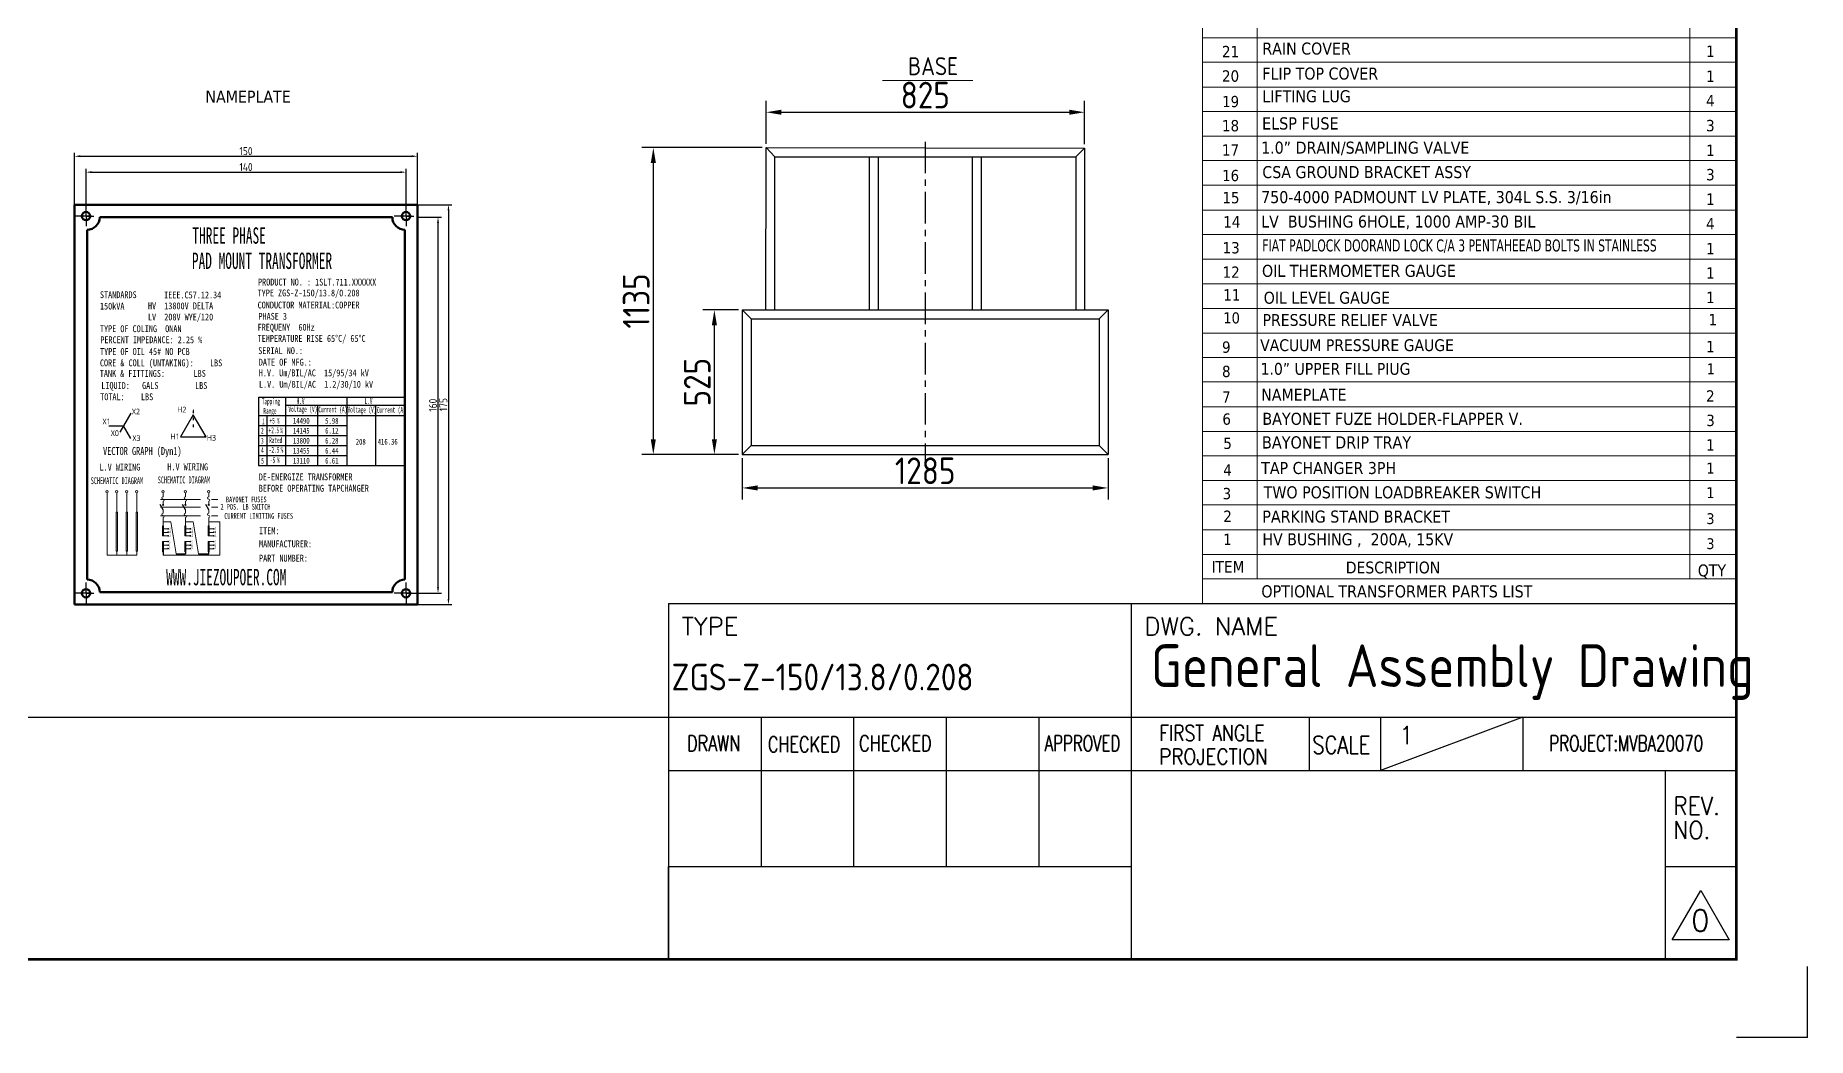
# Model space of a CAD drawing. Header units: millimetres. Extents: x 70841 to 133731, y -170061 to -164340.
# Drawn here: x 82987 to 87639, y -169983 to -167352 of the extents above; entities that cross this region are included whole.
import ezdxf
from ezdxf.enums import TextEntityAlignment as Align

# ---------------------------------------------------------------- set-up
doc = ezdxf.new("R2010")
doc.units = ezdxf.units.MM
doc.header["$LTSCALE"] = 13
for name, pattern in [('2 虚线', [5.75, 4.5, -1.25]), ('ACAD_ISO03W100', [1.18, 0.47, -0.71]), ('ACAD_ISO04W100', [30, 24, -3, 0, -3]), ('CENTER', [50.8, 31.75, -6.35, 6.35, -6.35]), ('CENTERX2', [101.6, 63.5, -12.7, 12.7, -12.7]), ('HIDDEN', [9.525, 6.35, -3.175])]:
    doc.linetypes.add(name, pattern=pattern)
doc.layers.get('0').update_dxf_attribs({"color": 1, "linetype": 'CENTER'})
for name, color, linetype in [('1', 4, 'Continuous'), ('2', 3, 'Continuous'), ('4', 2, 'HIDDEN'), ('HYJ1', 6, 'ACAD_ISO04W100'), ('HYJ3', 4, 'Continuous'), ('粗实线', 4, 'Continuous')]:
    doc.layers.add(name, color=color, linetype=linetype)
for name, color, linetype, lineweight in [('2-0.13', 3, 'Continuous', 13), ('标注、文本', 3, 'Continuous', 25), ('铁心', 3, 'Continuous', 0)]:
    doc.layers.add(name, color=color, linetype=linetype, lineweight=lineweight)
doc.layers.add('paper', color=254, linetype='Continuous', plot=False)
doc.styles.add('11', font='')
doc.styles.add('ROMANS', font='romans.shx', dxfattribs={"bigfont": 'whgtxt.shx'})
doc.styles.get("Standard").update_dxf_attribs({"font": 'gbenor.shx', "bigfont": 'gbcbig.shx'})
doc.styles.add('Tahoma$001', font='tahoma.ttf', dxfattribs={"height": 2.159784})
doc.styles.add('Tahoma_txtstyle_28.05_0_0', font='tahoma.ttf')
doc.styles.add('Tahoma_txtstyle_28.49_0_0', font='tahoma.ttf')
doc.styles.add('Tahoma_txtstyle_28.73_0_0', font='tahoma.ttf')
doc.styles.add('Tahoma_txtstyle_28.76_0_0', font='tahoma.ttf')
doc.styles.add('Tahoma_txtstyle_28.82_0_0', font='tahoma.ttf')
doc.styles.add('Tahoma_txtstyle_28.87_0_0', font='tahoma.ttf')
doc.styles.add('Tahoma_txtstyle_28.88_0_0', font='tahoma.ttf')
doc.styles.add('Tahoma_txtstyle_30.00_0_0', font='tahoma.ttf')
doc.styles.add('Tahoma_txtstyle_30.40_0_0', font='tahoma.ttf')
doc.styles.add('Tahoma_txtstyle_30.54_0_0', font='tahoma.ttf')
doc.styles.add('宋体', font='', dxfattribs={"width": 0.6})
doc.styles.get('11').set_extended_font_data('FangSong_GB2312')
doc.styles.get('宋体').set_extended_font_data('Microsoft YaHei')
doc.dimstyles.new('1$0', dxfattribs={"dimtxt": 3.5, "dimasz": 2.5, "dimexe": 1.5, "dimexo": 0, "dimgap": 0.5, "dimtad": 1, "dimtoh": 1, "dimdec": 1, "dimtxsty": 'Standard', "dimcen": 2.5, "dimclrd": 3, "dimclre": 3, "dimclrt": 3, "dimadec": 1, "dimazin": 0, "dimtfac": 1, "dimtdec": 1, "dimtmove": 0, "dimatfit": 2, "dimfxl": 1.5, "dimarcsym": 0})
doc.dimstyles.new('1-15', dxfattribs={"dimscale": 20, "dimtxt": 3.5, "dimasz": 2, "dimexe": 1.5, "dimexo": 0.5, "dimgap": 0.5, "dimtad": 1, "dimtoh": 1, "dimdec": 1, "dimdsep": 46, "dimtxsty": 'Standard', "dimcen": 2.5, "dimclrd": 3, "dimclre": 3, "dimclrt": 3, "dimadec": 0, "dimazin": 2, "dimtfac": 1, "dimtdec": 1, "dimtmove": 0, "dimatfit": 2, "dimfxl": 1, "dimarcsym": 0})

# ---------------------------------------------------------------- blocks, each defined once
blk = doc.blocks.new('*D1637')
at = {"layer": 'Defpoints', "color": 0, "transparency": 16777216}
for p in [(85740.7, -167553.7), (84905.1, -167646.6), (85740.7, -167647.8)]:
    blk.add_point(p, dxfattribs=at)
at = {"layer": '标注、文本', "color": 3, "lineweight": -2, "transparency": 16777216}
for p, q in [((84905.1, -167636.6), (84905.1, -167523.7)), ((84945.1, -167553.7), (85700.7, -167553.7)), ((85740.7, -167637.8), (85740.7, -167523.7))]:
    blk.add_line(p, q, dxfattribs=at)
at = {"layer": '标注、文本', "color": 3, "transparency": 16777216}
for points in [[(84945.1, -167547), (84945.1, -167560.4), (84905.1, -167553.7)], [(85700.7, -167547), (85700.7, -167560.4), (85740.7, -167553.7)]]:
    blk.add_solid(points, dxfattribs=at)
at = {"layer": '标注、文本', "color": 3, "transparency": 16777216, "insert": (85322.9, -167508.7), "char_height": 70, "attachment_point": 5}
blk.add_mtext('825', dxfattribs=at)
blk = doc.blocks.new('*D1638')
at = {"layer": 'Defpoints', "color": 0, "transparency": 16777216}
for p in [(84905.1, -167646.6), (84609, -168452.1), (84842.6, -168452.1)]:
    blk.add_point(p, dxfattribs=at)
at = {"layer": '标注、文本', "color": 3, "lineweight": -2, "transparency": 16777216}
for p, q in [((84895.1, -167646.6), (84579, -167646.6)), ((84609, -167686.6), (84609, -168412.1)), ((84832.6, -168452.1), (84579, -168452.1))]:
    blk.add_line(p, q, dxfattribs=at)
at = {"layer": '标注、文本', "color": 3, "transparency": 16777216}
for points in [[(84602.3, -167686.6), (84615.7, -167686.6), (84609, -167646.6)], [(84602.3, -168412.1), (84615.7, -168412.1), (84609, -168452.1)]]:
    blk.add_solid(points, dxfattribs=at)
at = {"layer": '标注、文本', "color": 3, "transparency": 16777216, "insert": (84564, -168049.3), "char_height": 70, "attachment_point": 5, "rotation": 90}
blk.add_mtext('1135', dxfattribs=at)
blk = doc.blocks.new('*D1639')
at = {"layer": 'Defpoints', "color": 0, "transparency": 16777216}
for p in [(84769.3, -168072.9), (84842.6, -168072.9), (84842.6, -168452.1)]:
    blk.add_point(p, dxfattribs=at)
at = {"layer": '标注、文本', "color": 3, "lineweight": -2, "transparency": 16777216}
for p, q in [((84832.6, -168072.9), (84739.3, -168072.9)), ((84769.3, -168412.1), (84769.3, -168112.9)), ((84832.6, -168452.1), (84739.3, -168452.1))]:
    blk.add_line(p, q, dxfattribs=at)
at = {"layer": '标注、文本', "color": 3, "transparency": 16777216}
for points in [[(84762.6, -168112.9), (84776, -168112.9), (84769.3, -168072.9)], [(84762.6, -168412.1), (84776, -168412.1), (84769.3, -168452.1)]]:
    blk.add_solid(points, dxfattribs=at)
at = {"layer": '标注、文本', "color": 3, "transparency": 16777216, "insert": (84724.3, -168262.5), "char_height": 70, "attachment_point": 5, "rotation": 90}
blk.add_mtext('525 ', dxfattribs=at)
blk = doc.blocks.new('*D1640')
at = {"layer": 'Defpoints', "color": 0, "transparency": 16777216}
for p in [(84842.6, -168452.1), (85802.6, -168452.1), (85802.6, -168540.1)]:
    blk.add_point(p, dxfattribs=at)
at = {"layer": '标注、文本', "color": 3, "lineweight": -2, "transparency": 16777216}
for p, q in [((84842.6, -168462.1), (84842.6, -168570.1)), ((85802.6, -168462.1), (85802.6, -168570.1)), ((84882.6, -168540.1), (85762.6, -168540.1))]:
    blk.add_line(p, q, dxfattribs=at)
at = {"layer": '标注、文本', "color": 3, "transparency": 16777216}
for points in [[(84882.6, -168533.4), (84882.6, -168546.7), (84842.6, -168540.1)], [(85762.6, -168533.4), (85762.6, -168546.7), (85802.6, -168540.1)]]:
    blk.add_solid(points, dxfattribs=at)
at = {"layer": '标注、文本', "color": 3, "transparency": 16777216, "insert": (85322.6, -168495.1), "char_height": 70, "attachment_point": 5}
blk.add_mtext('1285', dxfattribs=at)
blk = doc.blocks.new('*D1673')
at = {"layer": '2', "color": 3, "lineweight": -2, "transparency": 16777216}
for p, q in [((83239.57, -167773.97), (83250.21, -167773.97)), ((83248.71, -167935.98), (83248.71, -167776.47)), ((83237.87, -167938.48), (83250.21, -167938.48))]:
    blk.add_line(p, q, dxfattribs=at)
at = {"layer": '2', "color": 3, "transparency": 16777216}
for points in [[(83248.29, -167776.47), (83249.13, -167776.47), (83248.71, -167773.97)], [(83248.29, -167935.98), (83249.13, -167935.98), (83248.71, -167938.48)]]:
    blk.add_solid(points, dxfattribs=at)
at = {"layer": 'Defpoints', "color": 0, "transparency": 16777216}
for p in [(83239.57, -167773.97), (83248.71, -167773.97), (83237.87, -167938.48)]:
    blk.add_point(p, dxfattribs=at)
at = {"layer": '2', "color": 3, "transparency": 16777216, "insert": (83246.46, -167856.22), "char_height": 3.5, "attachment_point": 5, "rotation": 90}
blk.add_mtext('160', dxfattribs=at)
blk = doc.blocks.new('*D1674')
at = {"layer": '2', "color": 3, "lineweight": -2, "transparency": 16777216}
for p, q in [((83239.7, -167768.48), (83254.77, -167768.48)), ((83253.27, -167770.98), (83253.27, -167940.98)), ((83239.7, -167943.48), (83254.77, -167943.48))]:
    blk.add_line(p, q, dxfattribs=at)
at = {"layer": '2', "color": 3, "transparency": 16777216}
for points in [[(83252.86, -167770.98), (83253.69, -167770.98), (83253.27, -167768.48)], [(83252.86, -167940.98), (83253.69, -167940.98), (83253.27, -167943.48)]]:
    blk.add_solid(points, dxfattribs=at)
at = {"layer": 'Defpoints', "color": 0, "transparency": 16777216}
for p in [(83239.7, -167768.48), (83239.7, -167943.48), (83253.27, -167943.48)]:
    blk.add_point(p, dxfattribs=at)
at = {"layer": '2', "color": 3, "transparency": 16777216, "insert": (83251.02, -167855.98), "char_height": 3.5, "attachment_point": 5, "rotation": 90}
blk.add_mtext('175', dxfattribs=at)
blk = doc.blocks.new('*D1675')
at = {"layer": '2', "color": 3, "lineweight": -2, "transparency": 16777216}
for p, q in [((83094.7, -167768.84), (83094.7, -167752.73)), ((83097.2, -167754.23), (83232.2, -167754.23)), ((83234.7, -167768.84), (83234.7, -167752.73))]:
    blk.add_line(p, q, dxfattribs=at)
at = {"layer": '2', "color": 3, "transparency": 16777216}
for points in [[(83097.2, -167753.82), (83097.2, -167754.65), (83094.7, -167754.23)], [(83232.2, -167753.82), (83232.2, -167754.65), (83234.7, -167754.23)]]:
    blk.add_solid(points, dxfattribs=at)
at = {"layer": 'Defpoints', "color": 0, "transparency": 16777216}
for p in [(83234.7, -167754.23), (83094.7, -167768.84), (83234.7, -167768.84)]:
    blk.add_point(p, dxfattribs=at)
at = {"layer": '2', "color": 3, "transparency": 16777216, "insert": (83164.7, -167751.98), "char_height": 3.5, "attachment_point": 5}
blk.add_mtext('140', dxfattribs=at)
blk = doc.blocks.new('*D1676')
at = {"layer": '2', "color": 3, "lineweight": -2, "transparency": 16777216}
for p, q in [((83089.7, -167768.48), (83089.7, -167745.78)), ((83092.2, -167747.28), (83237.2, -167747.28)), ((83239.7, -167768.48), (83239.7, -167745.78))]:
    blk.add_line(p, q, dxfattribs=at)
at = {"layer": '2', "color": 3, "transparency": 16777216}
for points in [[(83092.2, -167746.86), (83092.2, -167747.69), (83089.7, -167747.28)], [(83237.2, -167746.86), (83237.2, -167747.69), (83239.7, -167747.28)]]:
    blk.add_solid(points, dxfattribs=at)
at = {"layer": 'Defpoints', "color": 0, "transparency": 16777216}
for p in [(83239.7, -167747.28), (83089.7, -167768.48), (83239.7, -167768.48)]:
    blk.add_point(p, dxfattribs=at)
at = {"layer": '2', "color": 3, "transparency": 16777216, "insert": (83164.7, -167745.03), "char_height": 3.5, "attachment_point": 5}
blk.add_mtext('150', dxfattribs=at)
blk = doc.blocks.new('33252650')
at = {"layer": '铁心'}
h = blk.add_hatch(color=256, dxfattribs=at)
h.dxf.hatch_style = 1
h.paths.add_polyline_path([(83107.85, -167903.09), (83108.47, -167903.09), (83108.47, -167920.08), (83107.85, -167920.08)])
h = blk.add_hatch(color=256, dxfattribs=at)
h.dxf.hatch_style = 1
h.paths.add_polyline_path([(83112.21, -167903.09), (83112.84, -167903.09), (83112.84, -167920.08), (83112.21, -167920.08)])
h = blk.add_hatch(color=256, dxfattribs=at)
h.dxf.hatch_style = 1
h.paths.add_polyline_path([(83116.6, -167903.09), (83117.23, -167903.09), (83117.23, -167920.08), (83116.6, -167920.08)])
h = blk.add_hatch(color=256, dxfattribs=at)
h.dxf.hatch_style = 1
h.paths.add_polyline_path([(83128.65, -167908.95), (83128.18, -167908.95), (83128.65, -167913.42)])
h.paths.add_polyline_path([(83128.18, -167908.95), (83128.65, -167913.42), (83128.18, -167913.42)])
h = blk.add_hatch(color=256, dxfattribs=at)
h.dxf.hatch_style = 1
h.paths.add_polyline_path([(83128.54, -167908.95), (83128.3, -167908.95), (83128.54, -167913.42)])
h.paths.add_polyline_path([(83128.3, -167908.95), (83128.54, -167913.42), (83128.3, -167913.42)])
h = blk.add_hatch(color=256, dxfattribs=at)
h.dxf.hatch_style = 1
h.paths.add_polyline_path([(83138.41, -167908.95), (83137.94, -167908.95), (83138.41, -167913.42)])
h.paths.add_polyline_path([(83137.94, -167908.95), (83138.41, -167913.42), (83137.94, -167913.42)])
h = blk.add_hatch(color=256, dxfattribs=at)
h.dxf.hatch_style = 1
h.paths.add_polyline_path([(83138.29, -167908.95), (83138.06, -167908.95), (83138.29, -167913.42)])
h.paths.add_polyline_path([(83138.06, -167908.95), (83138.29, -167913.42), (83138.06, -167913.42)])
h = blk.add_hatch(color=256, dxfattribs=at)
h.dxf.hatch_style = 1
h.paths.add_polyline_path([(83148.61, -167908.95), (83148.14, -167908.95), (83148.61, -167913.42)])
h.paths.add_polyline_path([(83148.14, -167908.95), (83148.61, -167913.42), (83148.14, -167913.42)])
h = blk.add_hatch(color=256, dxfattribs=at)
h.dxf.hatch_style = 1
h.paths.add_polyline_path([(83148.49, -167908.95), (83148.26, -167908.95), (83148.49, -167913.42)])
h.paths.add_polyline_path([(83148.26, -167908.95), (83148.49, -167913.42), (83148.26, -167913.42)])
h = blk.add_hatch(color=256, dxfattribs=at)
h.dxf.hatch_style = 1
h.paths.add_polyline_path([(83128.65, -167915.91), (83128.18, -167915.91), (83128.65, -167920.37)])
h.paths.add_polyline_path([(83128.18, -167915.91), (83128.65, -167920.37), (83128.18, -167920.37)])
h = blk.add_hatch(color=256, dxfattribs=at)
h.dxf.hatch_style = 1
h.paths.add_polyline_path([(83128.54, -167915.91), (83128.3, -167915.91), (83128.54, -167920.37)])
h.paths.add_polyline_path([(83128.3, -167915.91), (83128.54, -167920.37), (83128.3, -167920.37)])
h = blk.add_hatch(color=256, dxfattribs=at)
h.dxf.hatch_style = 1
h.paths.add_polyline_path([(83138.41, -167915.91), (83137.94, -167915.91), (83138.41, -167920.37)])
h.paths.add_polyline_path([(83137.94, -167915.91), (83138.41, -167920.37), (83137.94, -167920.37)])
h = blk.add_hatch(color=256, dxfattribs=at)
h.dxf.hatch_style = 1
h.paths.add_polyline_path([(83138.29, -167915.91), (83138.06, -167915.91), (83138.29, -167920.37)])
h.paths.add_polyline_path([(83138.06, -167915.91), (83138.29, -167920.37), (83138.06, -167920.37)])
h = blk.add_hatch(color=256, dxfattribs=at)
h.dxf.hatch_style = 1
h.paths.add_polyline_path([(83148.61, -167915.91), (83148.14, -167915.91), (83148.61, -167920.37)])
h.paths.add_polyline_path([(83148.14, -167915.91), (83148.61, -167920.37), (83148.14, -167920.37)])
h = blk.add_hatch(color=256, dxfattribs=at)
h.dxf.hatch_style = 1
h.paths.add_polyline_path([(83148.49, -167915.91), (83148.26, -167915.91), (83148.49, -167920.37)])
h.paths.add_polyline_path([(83148.26, -167915.91), (83148.49, -167920.37), (83148.26, -167920.37)])
at = {"layer": '2'}
for points in [[(83104.62, -167865.22, 0, 0.385, 0), (83105.39, -167865.22, 0.385, 0.385, 0)], [(83114.25, -167859.65, 0, 0.385, 0), (83113.86, -167860.32, 0.385, 0.385, 0)], [(83141.65, -167857.7, 0, 0.385, 0), (83141.65, -167858.47, 0.385, 0.385, 0)], [(83141.65, -167860.44, 0, 0.385, 0), (83142.03, -167861.1, 0.385, 0.385, 0)], [(83114.25, -167870.78, 0, 0.385, 0), (83113.86, -167870.11, 0.385, 0.385, 0)], [(83136.09, -167870.07, 0, 0.385, 0), (83136.47, -167869.4, 0.385, 0.385, 0)]]:
    blk.add_lwpolyline(points, format="xyseb", dxfattribs=at)
for points in [[(83114.25, -167859.65), (83109.43, -167868)], [(83104.62, -167865.22), (83111.04, -167865.22)], [(83114.25, -167870.78), (83111.04, -167865.22)]]:
    blk.add_lwpolyline(points, dxfattribs=at)
blk.add_lwpolyline([(83141.65, -167860.44), (83136.09, -167870.07), (83147.21, -167870.07)], close=True, dxfattribs=at)
at = {"layer": '2', "linetype": 'ACAD_ISO03W100', "ltscale": 0.2}
blk.add_lwpolyline([(83141.65, -167858.47), (83141.65, -167866.86)], dxfattribs=at)
at = {"layer": '2', "linetype": 'Continuous'}
blk.add_lwpolyline([(83147.21, -167870.07), (83146.44, -167870.07)], dxfattribs=at)
at = {"layer": '2-0.13'}
for p, q in [((83210.51, -167856.17), (83223.13, -167856.17)), ((83103.9, -167894.6), (83103.9, -167921.78)), ((83103.9, -167921.78), (83116.91, -167921.78))]:
    blk.add_line(p, q, dxfattribs=at)
for centre, radius in [((83103.9, -167894.1), 0.499), ((83108.16, -167894.1), 0.499), ((83112.52, -167894.1), 0.499), ((83116.91, -167894.1), 0.499), ((83128.42, -167894.1), 0.499), ((83138.18, -167894.1), 0.499), ((83148.38, -167894.1), 0.499), ((83128.42, -167899.83), 0.249), ((83138.18, -167899.83), 0.249), ((83148.38, -167899.83), 0.249)]:
    blk.add_circle(centre, radius, dxfattribs=at)
for centre, start, end in [((83128.42, -167896.78), 90, 270), ((83128.42, -167903.92), 90, 270), ((83128.42, -167897.78), 270, 90), ((83138.18, -167896.78), 90, 270), ((83138.18, -167903.92), 90, 270), ((83138.18, -167897.78), 270, 90), ((83148.38, -167896.78), 90, 270), ((83148.38, -167903.92), 90, 270), ((83148.38, -167897.78), 270, 90), ((83128.42, -167904.92), 270, 90), ((83138.18, -167904.92), 270, 90), ((83148.38, -167904.92), 270, 90)]:
    blk.add_arc(centre, 0.499, start, end, dxfattribs=at)
at = {"layer": 'HYJ1', "color": 1, "linetype": 'CENTERX2'}
for p, q in [((83094.7, -167773.48), (83094.7, -167768.84)), ((83234.7, -167773.48), (83234.7, -167768.84)), ((83094.7, -167773.48), (83089.46, -167773.48)), ((83096.53, -167773.48), (83094.7, -167773.48)), ((83094.7, -167773.48), (83098.19, -167773.48)), ((83094.7, -167773.48), (83094.7, -167777.88)), ((83094.7, -167773.48), (83094.7, -167775.31)), ((83234.7, -167773.48), (83229.46, -167773.48)), ((83236.53, -167773.48), (83234.7, -167773.48)), ((83234.7, -167773.48), (83238.19, -167773.48)), ((83234.7, -167773.48), (83234.7, -167777.88)), ((83234.7, -167773.48), (83234.7, -167775.31)), ((83094.7, -167938.48), (83094.7, -167933.84)), ((83234.7, -167938.48), (83234.7, -167933.84)), ((83094.7, -167938.48), (83089.46, -167938.48)), ((83096.53, -167938.48), (83094.7, -167938.48)), ((83094.7, -167938.48), (83098.19, -167938.48)), ((83094.7, -167938.48), (83094.7, -167942.88)), ((83094.7, -167938.48), (83094.7, -167940.31)), ((83234.7, -167938.48), (83229.46, -167938.48)), ((83236.53, -167938.48), (83234.7, -167938.48)), ((83234.7, -167938.48), (83238.19, -167938.48)), ((83234.7, -167938.48), (83234.7, -167942.88)), ((83234.7, -167938.48), (83234.7, -167940.31))]:
    blk.add_line(p, q, dxfattribs=at)
at = {"layer": 'HYJ3', "linetype": 'ByBlock', "lineweight": 50}
for p, q in [((83239.7, -167768.48), (83089.7, -167768.48)), ((83089.7, -167768.48), (83089.7, -167943.48)), ((83239.7, -167943.48), (83239.7, -167768.48)), ((83095.19, -167779.46), (83095.19, -167932.51)), ((83228.72, -167773.97), (83100.68, -167773.97)), ((83234.21, -167932.51), (83234.21, -167779.46)), ((83100.68, -167937.99), (83228.72, -167937.99)), ((83239.7, -167943.48), (83089.7, -167943.48))]:
    blk.add_line(p, q, dxfattribs=at)
for centre in [(83094.7, -167773.48), (83234.7, -167773.48), (83094.7, -167938.48), (83234.7, -167938.48)]:
    blk.add_circle(centre, 1.83, dxfattribs=at)
for centre, start, end in [((83095.19, -167773.97), 270, 0), ((83234.21, -167773.97), 180, 270), ((83095.19, -167937.99), 0, 90), ((83234.21, -167937.99), 90, 180)]:
    blk.add_arc(centre, 5.49, start, end, dxfattribs=at)
at = {"layer": '标注、文本', "color": 0}
for p, q in [((83170.12, -167852.66), (83170.12, -167882.55)), ((83170.12, -167852.66), (83170.12, -167882.55)), ((83170.12, -167852.66), (83234.21, -167852.66)), ((83181.91, -167852.66), (83181.91, -167882.55)), ((83181.91, -167856.17), (83205.52, -167856.17)), ((83195.96, -167856.17), (83195.96, -167882.55)), ((83199.91, -167856.17), (83234.21, -167856.17)), ((83208.79, -167852.66), (83208.79, -167882.55)), ((83221.28, -167856.17), (83221.28, -167882.55)), ((83234.21, -167852.66), (83234.21, -167886.93)), ((83170.12, -167860.65), (83234.21, -167860.65)), ((83170.12, -167865.03), (83208.79, -167865.03)), ((83173.75, -167860.65), (83173.75, -167882.55)), ((83170.12, -167869.41), (83208.79, -167869.41)), ((83170.12, -167873.79), (83208.79, -167873.79)), ((83170.12, -167878.17), (83208.79, -167878.17)), ((83170.12, -167882.55), (83234.21, -167882.55))]:
    blk.add_line(p, q, dxfattribs=at)
at = {"layer": '标注、文本'}
for p, q in [((83128.42, -167902), (83127.16, -167899.72)), ((83138.18, -167902), (83136.92, -167899.72)), ((83148.38, -167902), (83147.12, -167899.72)), ((83128.42, -167920.37), (83128.42, -167921.91)), ((83134.18, -167921.24), (83138.18, -167921.24)), ((83138.18, -167920.39), (83138.18, -167921.24)), ((83143.94, -167921.24), (83148.38, -167921.24)), ((83148.38, -167921.24), (83148.38, -167920.37))]:
    blk.add_line(p, q, dxfattribs=at)
at = {"layer": '标注、文本', "color": 2, "linetype": '2 虚线', "lineweight": 9, "ltscale": 0.3}
for p, q in [((83127.23, -167897.54), (83152.36, -167897.54)), ((83127.23, -167900.83), (83152.36, -167900.83)), ((83127.23, -167904.58), (83152.36, -167904.58))]:
    blk.add_line(p, q, dxfattribs=at)
at = {"layer": '铁心'}
for p, q in [((83108.16, -167894.6), (83108.16, -167903.09)), ((83112.52, -167894.6), (83112.52, -167903.09)), ((83116.91, -167894.6), (83116.91, -167903.09)), ((83131.75, -167907.25), (83128.42, -167907.25)), ((83134.18, -167921.24), (83131.75, -167907.25)), ((83141.51, -167907.25), (83138.16, -167907.25)), ((83143.94, -167921.24), (83141.51, -167907.25)), ((83148.38, -167907.25), (83153.18, -167907.25)), ((83153.18, -167907.25), (83153.18, -167921.91)), ((83108.16, -167921.78), (83108.16, -167920.08)), ((83112.52, -167921.78), (83112.52, -167920.08)), ((83116.91, -167921.78), (83116.91, -167920.08)), ((83138.18, -167921.24), (83134.18, -167921.24)), ((83148.38, -167921.24), (83143.94, -167921.24))]:
    blk.add_line(p, q, dxfattribs=at)
for points in [[(83128.42, -167896.29), (83128.42, -167894.6)], [(83138.18, -167896.29), (83138.18, -167894.6)], [(83148.38, -167896.29), (83148.38, -167894.6)], [(83128.42, -167899.58), (83128.42, -167898.28)], [(83128.42, -167903.42), (83128.42, -167902)], [(83138.18, -167899.58), (83138.18, -167898.28)], [(83138.18, -167903.42), (83138.18, -167902)], [(83148.38, -167899.58), (83148.38, -167898.28)], [(83148.38, -167903.42), (83148.38, -167902)], [(83128.65, -167908.95), (83128.18, -167908.95), (83128.65, -167913.42), (83128.65, -167908.95)], [(83128.54, -167908.95), (83128.3, -167908.95), (83128.54, -167913.42), (83128.54, -167908.95)], [(83128.42, -167908.95), (83128.42, -167905.42)], [(83128.42, -167908.95), (83128.42, -167913.42)], [(83128.42, -167910.31), (83130.46, -167910.31)], [(83138.41, -167908.95), (83137.94, -167908.95), (83138.41, -167913.42), (83138.41, -167908.95)], [(83138.29, -167908.95), (83138.06, -167908.95), (83138.29, -167913.42), (83138.29, -167908.95)], [(83138.18, -167908.95), (83138.18, -167905.42)], [(83138.18, -167908.95), (83138.18, -167913.42)], [(83138.18, -167910.31), (83140.22, -167910.31)], [(83148.61, -167908.95), (83148.14, -167908.95), (83148.61, -167913.42), (83148.61, -167908.95)], [(83148.49, -167908.95), (83148.26, -167908.95), (83148.49, -167913.42), (83148.49, -167908.95)], [(83148.38, -167908.95), (83148.38, -167905.42)], [(83148.38, -167908.95), (83148.38, -167913.42)], [(83148.38, -167910.31), (83150.44, -167910.31)], [(83128.65, -167915.91), (83128.18, -167915.91), (83128.65, -167920.37), (83128.65, -167915.91)], [(83128.54, -167915.91), (83128.3, -167915.91), (83128.54, -167920.37), (83128.54, -167915.91)], [(83128.42, -167911.85), (83130.46, -167911.85)], [(83128.42, -167913.42), (83130.46, -167913.42)], [(83128.42, -167920.37), (83128.42, -167915.91)], [(83128.42, -167915.91), (83130.46, -167915.91)], [(83128.42, -167917.47), (83130.46, -167917.47)], [(83128.42, -167919.02), (83130.46, -167919.02)], [(83138.41, -167915.91), (83137.94, -167915.91), (83138.41, -167920.37), (83138.41, -167915.91)], [(83138.29, -167915.91), (83138.06, -167915.91), (83138.29, -167920.37), (83138.29, -167915.91)], [(83138.18, -167911.85), (83140.22, -167911.85)], [(83138.18, -167913.42), (83140.22, -167913.42)], [(83138.18, -167920.37), (83138.18, -167915.91)], [(83138.18, -167915.91), (83140.22, -167915.91)], [(83138.18, -167917.47), (83140.22, -167917.47)], [(83138.18, -167919.02), (83140.22, -167919.02)], [(83148.61, -167915.91), (83148.14, -167915.91), (83148.61, -167920.37), (83148.61, -167915.91)], [(83148.49, -167915.91), (83148.26, -167915.91), (83148.49, -167920.37), (83148.49, -167915.91)], [(83148.38, -167911.85), (83150.44, -167911.85)], [(83148.38, -167913.42), (83150.44, -167913.42)], [(83148.38, -167920.37), (83148.38, -167915.91)], [(83148.38, -167915.91), (83150.44, -167915.91)], [(83148.38, -167917.47), (83150.44, -167917.47)], [(83148.38, -167919.02), (83150.44, -167919.02)], [(83153.18, -167921.91), (83153.18, -167921.91), (83128.42, -167921.91)]]:
    blk.add_lwpolyline(points, dxfattribs=at)
for points in [[(83108.47, -167920.08), (83107.85, -167920.08), (83107.85, -167903.09), (83108.47, -167903.09)], [(83112.84, -167920.08), (83112.21, -167920.08), (83112.21, -167903.09), (83112.84, -167903.09)], [(83117.23, -167920.08), (83116.6, -167920.08), (83116.6, -167903.09), (83117.23, -167903.09)], [(83128.18, -167908.95), (83128.65, -167913.42), (83128.18, -167913.42), (83128.18, -167908.95)], [(83128.3, -167908.95), (83128.54, -167913.42), (83128.3, -167913.42), (83128.3, -167908.95)], [(83137.94, -167908.95), (83138.41, -167913.42), (83137.94, -167913.42), (83137.94, -167908.95)], [(83138.06, -167908.95), (83138.29, -167913.42), (83138.06, -167913.42), (83138.06, -167908.95)], [(83148.14, -167908.95), (83148.61, -167913.42), (83148.14, -167913.42), (83148.14, -167908.95)], [(83148.26, -167908.95), (83148.49, -167913.42), (83148.26, -167913.42), (83148.26, -167908.95)], [(83128.18, -167915.91), (83128.65, -167920.37), (83128.18, -167920.37), (83128.18, -167915.91)], [(83128.3, -167915.91), (83128.54, -167920.37), (83128.3, -167920.37), (83128.3, -167915.91)], [(83137.94, -167915.91), (83138.41, -167920.37), (83137.94, -167920.37), (83137.94, -167915.91)], [(83138.06, -167915.91), (83138.29, -167920.37), (83138.06, -167920.37), (83138.06, -167915.91)], [(83148.14, -167915.91), (83148.61, -167920.37), (83148.14, -167920.37), (83148.14, -167915.91)], [(83148.26, -167915.91), (83148.49, -167920.37), (83148.26, -167920.37), (83148.26, -167915.91)]]:
    blk.add_lwpolyline(points, close=True, dxfattribs=at)
for centre in [(83130.61, -167910.32), (83140.35, -167910.32), (83150.57, -167910.32), (83130.61, -167911.81), (83130.61, -167913.38), (83130.61, -167915.92), (83130.61, -167917.49), (83130.61, -167918.98), (83140.35, -167911.81), (83140.35, -167913.38), (83140.35, -167915.92), (83140.35, -167917.49), (83140.35, -167918.98), (83150.57, -167911.81), (83150.57, -167913.38), (83150.57, -167915.92), (83150.57, -167917.49), (83150.57, -167918.98)]:
    blk.add_circle(centre, 0.154, dxfattribs=at)
at = {"layer": '2', "style": '宋体', "width": 0.76}
for s, p in [('H2', (83134.59, -167859.4)), ('X1', (83101.93, -167864.63)), ('X2', (83114.77, -167860.27)), ('X0', (83105.53, -167869.72)), ('X3', (83115.01, -167871.87)), ('H1', (83131.65, -167871.16)), ('H3', (83147.57, -167871.72))]:
    blk.add_text(s, height=2.5, dxfattribs=at).set_placement(p)
at = {"layer": '2-0.13', "style": '11'}
for s, height, width, p in [('PRODUCT NO. : 1SLT.711.XXXXXX', 3, 0.76, (83169.96, -167803.84)), ('STANDARDS', 3, 0.76, (83100.8, -167809.38)), ('IEEE.C57.12.34', 3, 0.76, (83128.9, -167809.47)), ('TYPE ZGS-Z-150/13.8/0.208', 3, 0.76, (83169.79, -167808.59)), ('CONDUCTOR MATERIAL:COPPER', 3, 0.76, (83169.79, -167813.88)), ('150kVA', 3, 0.76, (83100.81, -167814.34)), ('HV  13800V DELTA', 3, 0.76, (83121.8, -167814.23)), ('LV  208V WYE/120', 3, 0.76, (83121.8, -167819.11)), ('PHASE 3', 3, 0.76, (83170.14, -167818.81)), ('TYPE OF COLING  ONAN', 3, 0.76, (83100.8, -167824.25)), ('PERCENT IMPEDANCE: 2.25 %%%', 3, 0.76, (83100.96, -167829.09)), ('TEMPERATURE RISE 65°C/ 65°C', 3, 0.76, (83169.79, -167828.5)), ('FREQUENY  60Hz', 3, 0.76, (83169.79, -167823.59)), ('TYPE OF OIL 45# NO PCB', 3, 0.76, (83100.84, -167834.23)), ('SERIAL NO.:', 3, 0.76, (83170.03, -167833.85)), ('TANK & FITTINGS:       LBS', 3, 0.76, (83100.73, -167843.81)), ('CORE & COLL (UNTAKING):    LBS', 3, 0.76, (83100.8, -167839.19)), ('H.V. Um/BIL/AC  15/95/34 kV', 3, 0.76, (83170.29, -167843.58)), ('DATE OF MFG.:', 3, 0.76, (83170.3, -167838.89)), ('LIQUID:   GALS         LBS', 3, 0.76, (83101.4, -167849.09)), ('L.V. Um/BIL/AC  1.2/30/10 kV', 3, 0.76, (83170.36, -167848.56)), ('TOTAL:    LBS', 3, 0.76, (83100.92, -167854.03)), ('Tapping ', 2.556, 0.55, (83171.6, -167855.79)), ('Voltage (V)', 2.5558, 0.55, (83183.26, -167859.2)), ('H.V', 2.556, 0.55, (83186.86, -167855.68)), ('Current (A)', 2.5558, 0.55, (83196.36, -167859.35)), ('Voltage (V)', 2.5558, 0.55, (83209.11, -167859.43)), ('L.V', 2.556, 0.55, (83216.59, -167855.68)), ('Current (A)', 2.5558, 0.55, (83221.93, -167859.55)), ('1      ', 2.556, 0.55, (83171.71, -167864.54)), ('Range', 2.556, 0.55, (83172.31, -167859.97)), ('+5', 2.556, 0.55, (83175.01, -167864.25)), ('%', 2.56, 0.55, (83178.28, -167864.25)), ('14490', 2.556, 0.7, (83185.23, -167864.33)), ('5.98', 2.556, 0.7, (83199.33, -167864.33)), ('3', 2.56, 0.55, (83171.27, -167873.07)), ('2   ', 2.556, 0.55, (83171.29, -167868.62)), ('+2.5', 2.556, 0.55, (83174.6, -167868.46)), ('Rated', 2.556, 0.55, (83174.84, -167872.78)), ('%', 2.56, 0.55, (83179.69, -167868.46)), ('14145', 2.556, 0.7, (83185.23, -167868.63)), ('13800', 2.556, 0.7, (83185.23, -167873.03)), ('6.12', 2.556, 0.7, (83199.33, -167868.63)), ('6.28', 2.556, 0.7, (83199.33, -167873.03)), ('208', 2.556, 0.7, (83212.71, -167873.5)), ('416.36', 2.556, 0.7, (83222.31, -167873.5)), ('VECTOR GRAPH (Dyn1)', 3.5, 0.76, (83102.15, -167878.01)), ('4', 2.56, 0.55, (83171.29, -167877.19)), ('5', 2.56, 0.55, (83171.38, -167881.83)), ('-2.5', 2.556, 0.55, (83174.71, -167876.98)), ('-5', 2.556, 0.55, (83175.22, -167881.56)), ('%', 2.56, 0.55, (83178.28, -167881.56)), ('%', 2.56, 0.55, (83179.85, -167876.98)), ('13455', 2.556, 0.7, (83185.23, -167877.41)), ('13110', 2.556, 0.7, (83185.23, -167881.76)), ('6.44', 2.556, 0.7, (83199.33, -167877.41)), ('6.61', 2.556, 0.7, (83199.33, -167881.76)), ('SCHEMATIC DIAGRAM ', 3, 0.55, (83096.78, -167890.75)), ('L.V WIRING ', 3, 0.76, (83100.61, -167884.81)), ('SCHEMATIC DIAGRAM ', 3, 0.55, (83126.09, -167890.39)), ('H.V WIRING ', 3, 0.76, (83130.28, -167884.68)), ('DE-ENERGIZE TRANSFORMER', 3, 0.76, (83170.29, -167889.08)), ('BEFORE OPERATING TAPCHANGER', 3, 0.76, (83170.29, -167894.06)), ('2 POS. LB SWITCH', 2.5, 0.67, (83153.55, -167901.92)), ('ITEM:', 3, 0.76, (83170.4, -167912.66)), ('MANUFACTURER:', 3, 0.76, (83170.4, -167918.4)), ('PART NUMBER:', 3, 0.76, (83170.4, -167924.65))]:
    blk.add_text(s, height=height, dxfattribs=dict(at, width=width)).set_placement(p)
at = {"layer": '2-0.13', "style": '11', "width": 0.67}
for s, p in [('BAYONET FUSES', (83173.71, -167898.7)), ('CURRENT LIMITING FUSES', (83185.27, -167905.94))]:
    blk.add_text(s, height=2.5, dxfattribs=at).set_placement(p, align=Align.RIGHT)
at = {"layer": '4', "color": 4, "style": '11', "width": 0.6}
for s, p in [('THREE PHASE ', (83141.25, -167785.55)), (' PAD MOUNT TRANSFORMER', (83138.11, -167796.59)), ('WWW.JIEZOUPOER.COM', (83129.76, -167935.02))]:
    blk.add_text(s, height=7.1563, dxfattribs=at).set_placement(p)
at = {"layer": '铁心', "style": '11', "width": 0.55}
for s, p in [('4', (83131.14, -167912.3)), ('6', (83131.18, -167910.72)), ('4', (83140.87, -167912.3)), ('6', (83140.92, -167910.72)), ('4', (83151.09, -167912.3)), ('6', (83151.14, -167910.72)), ('5', (83131.02, -167918.28)), ('3', (83131.06, -167916.7)), ('7', (83131.04, -167919.76)), ('2', (83131.2, -167913.79)), ('5', (83140.75, -167918.28)), ('7', (83140.77, -167919.76)), ('3', (83140.8, -167916.7)), ('2', (83140.93, -167913.79)), ('5', (83150.97, -167918.28)), ('3', (83151.02, -167916.7)), ('7', (83151, -167919.76)), ('2', (83151.16, -167913.79))]:
    blk.add_text(s, height=1.25, dxfattribs=at).set_placement(p)
at = {"layer": '2'}
for base, p1, p2, picture, middle in [((83239.7, -167747.28), (83089.7, -167768.48), (83239.7, -167768.48), '*D1676', (83164.7, -167745.03)), ((83234.7, -167754.23), (83094.7, -167768.84), (83234.7, -167768.84), '*D1675', (83164.7, -167751.98))]:
    dim = blk.add_linear_dim(base=base, p1=p1, p2=p2, dimstyle='1$0', dxfattribs=at)
    dim.commit()
    dim.dimension.update_dxf_attribs({"geometry": picture, "text_midpoint": middle})
for base, p1, p2, text, picture, middle in [((83253.27, -167943.48), (83239.7, -167768.48), (83239.7, -167943.48), '175', '*D1674', (83251.02, -167855.98)), ((83248.71, -167773.97), (83237.87, -167938.48), (83239.57, -167773.97), '160', '*D1673', (83246.46, -167856.22))]:
    dim = blk.add_linear_dim(base=base, p1=p1, p2=p2, angle=90, text=text, dimstyle='1$0', dxfattribs=at)
    dim.commit()
    dim.dimension.update_dxf_attribs({"geometry": picture, "text_midpoint": middle})

msp = doc.modelspace()

# ---------------------------------------------------------------- linework, layer by layer
at = {"layer": '1', "color": 1, "linetype": 'CENTERX2', "lineweight": -3, "ltscale": 0.1}
msp.add_line((85322.626, -167630.976), (85322.626, -168474.677), dxfattribs=at)
at = {"layer": '1', "const_width": 6.541}
msp.add_lwpolyline([(80275.938, -169777.647), (87451.938, -169777.647), (87451.938, -164619.897), (80275.938, -164619.897), (80275.938, -169777.647)], dxfattribs=at)
at = {"layer": '2'}
for p, q in [((84648.813, -168843.272), (87451.938, -168843.272)), ((84648.813, -168843.272), (84648.813, -169777.647)), ((85863.501, -168843.272), (85863.501, -169777.647)), ((80275.938, -169142.272), (87451.938, -169142.272)), ((84891.751, -169142.272), (84891.751, -169534.106)), ((85134.688, -169142.272), (85134.688, -169534.106)), ((85377.626, -169142.272), (85377.626, -169534.106)), ((85620.563, -169142.272), (85620.563, -169534.106)), ((86330.688, -169142.272), (86330.688, -169282.428)), ((86891.313, -169142.272), (86517.563, -169282.428)), ((86517.563, -169142.272), (86517.563, -169282.428)), ((86891.313, -169142.272), (86891.313, -169282.428)), ((84648.813, -169282.428), (85863.501, -169282.428)), ((85863.501, -169282.428), (87451.938, -169282.428)), ((87265.063, -169282.428), (87265.063, -169777.647)), ((84648.813, -169534.106), (85863.501, -169534.106)), ((84648.813, -169777.043), (84648.813, -169534.106)), ((87265.063, -169534.106), (87451.938, -169534.106)), ((87283.751, -169726.232), (87358.501, -169596.761)), ((87358.501, -169596.761), (87433.251, -169726.232)), ((87433.251, -169726.232), (87283.751, -169726.232))]:
    msp.add_line(p, q, dxfattribs=at)
at = {"layer": 'paper'}
for q in [(87638.813, -169796.334), (87451.938, -169983.209)]:
    msp.add_line((87638.813, -169983.209), q, dxfattribs=at)
at = {"layer": '标注、文本', "color": 4, "lineweight": 30}
for p, q in [((84904.546, -168072.878), (84905.136, -167646.616)), ((84905.136, -167646.616), (85740.701, -167647.771)), ((84905.136, -167646.616), (84927.582, -167670.645)), ((85717.661, -167670.645), (85740.701, -167647.771)), ((85740.701, -167647.771), (85740.701, -168072.548)), ((84927.582, -168072.427), (84927.582, -167670.645)), ((84927.582, -167670.645), (85717.661, -167670.645)), ((85175.848, -167670.645), (85175.848, -168072.548)), ((85198.888, -167670.645), (85198.888, -168072.548)), ((85446.364, -167670.645), (85446.364, -168072.548)), ((85469.404, -167670.645), (85469.404, -168072.548)), ((85717.661, -167670.645), (85717.661, -168072.548)), ((84842.622, -168072.878), (85802.622, -168072.878)), ((84865.662, -168095.889), (84842.622, -168072.878)), ((84865.662, -168095.918), (84865.662, -168429.038)), ((84865.662, -168095.918), (85779.582, -168095.918)), ((85779.582, -168095.918), (85802.622, -168072.878)), ((84842.631, -168452.078), (84865.662, -168429.038)), ((85779.582, -168429.038), (85802.622, -168452.078))]:
    msp.add_line(p, q, dxfattribs=at)
at = {"layer": '粗实线', "lineweight": 30}
for p, q in [((84842.622, -168072.878), (84842.622, -168452.078)), ((85779.582, -168095.918), (85779.582, -168429.038)), ((85802.622, -168072.878), (85802.622, -168452.078)), ((84865.662, -168429.038), (85779.582, -168429.038)), ((84842.631, -168452.078), (85802.622, -168452.078))]:
    msp.add_line(p, q, dxfattribs=at)
at = {"layer": '铁心'}
msp.add_line((85448.104, -167470.051), (85210.605, -167470.051), dxfattribs=at)
for points in [[(86050.376, -167097.677), (86050.376, -168843.272)], [(86193.86, -167097.677), (86193.86, -168778.877)], [(87330.096, -167097.677), (87330.096, -168778.877)], [(87451.938, -167357.926), (86050.376, -167357.926), (86050.376, -167357.926)], [(87451.938, -167422.054), (86050.376, -167422.054), (86050.376, -167422.054)], [(87451.938, -167487.784), (86050.376, -167487.784), (86050.376, -167487.784)], [(87451.938, -167551.911), (86050.376, -167551.911), (86050.376, -167551.911)], [(87451.938, -167616.305), (86050.376, -167616.305), (86050.376, -167616.305)], [(87451.938, -167680.7), (86050.376, -167680.7), (86050.376, -167680.7)], [(87451.938, -167744.827), (86050.376, -167744.827), (86050.376, -167744.827)], [(87451.938, -167810.557), (86050.376, -167810.557), (86050.376, -167810.557)], [(87451.938, -167874.952), (86050.376, -167874.952), (86050.376, -167874.952)], [(87451.938, -167939.079), (86050.376, -167939.079), (86050.376, -167939.079)], [(87451.938, -168004.542), (86050.376, -168004.542)], [(87451.938, -168068.936), (86050.376, -168068.936)], [(87451.938, -168133.331), (86050.376, -168133.331)], [(87451.938, -168197.458), (86050.376, -168197.458)], [(87451.938, -168261.852), (86050.376, -168261.852), (86050.376, -168261.852)], [(87451.938, -168327.582), (86050.376, -168327.582), (86050.376, -168327.582)], [(87451.938, -168391.71), (86050.376, -168391.71), (86050.376, -168391.71)], [(87451.938, -168456.104), (86050.376, -168456.104), (86050.376, -168456.104)], [(87451.938, -168520.498), (86050.376, -168520.498), (86050.376, -168520.498)], [(87451.938, -168584.625), (86050.376, -168584.625), (86050.376, -168584.625)], [(87451.938, -168650.356), (86050.376, -168650.356), (86050.376, -168650.356)], [(87451.938, -168714.75), (86050.376, -168714.75), (86050.376, -168714.75)], [(86193.86, -168714.483), (86193.86, -168778.877), (86193.86, -168778.877)], [(87330.096, -168714.483), (87330.096, -168778.877), (87330.096, -168778.877)], [(87451.938, -168778.877), (86050.376, -168778.877), (86050.376, -168778.877)]]:
    msp.add_lwpolyline(points, dxfattribs=at)

# ---------------------------------------------------------------- block references
at = {"layer": '标注、文本', "xscale": 6, "yscale": 6, "zscale": 6}
msp.add_blockref('33252650', (-415448.384, 838814.431), dxfattribs=at)

# ---------------------------------------------------------------- texts
at = {"color": 4, "true_color": 0x00ffff}
msp.add_text('ZGS-Z-150/13.8/0.208', height=70, dxfattribs=at).set_placement((84656.798, -169071.618))
at = {"layer": '1', "color": 4}
msp.add_text('General Assembly Drawing', height=112.125, dxfattribs=at).set_placement((85915.253, -169062.787))
at = {"layer": '2', "style": 'ROMANS'}
for s, height, p in [('TYPE', 46.7188, (84683.788, -168926.822)), ('DWG. NAME', 46.7188, (85898.475, -168926.822)), ('1', 46.719, (86566.11, -169212.579))]:
    msp.add_text(s, height=height, dxfattribs=at).set_placement(p)
for s, height, width, p in [('FIRST ANGLE', 41.1125, 0.8, (85937.26, -169204.297)), ('DRAWN', 41.1125, 0.75, (84697.504, -169231.068)), ('CHECKED', 41.1125, 0.75, (84909.622, -169233.674)), ('CHECKED', 41.1125, 0.75, (85149.242, -169231.068)), ('APPROVED', 41.1125, 0.7, (85636.339, -169231.068)), ('PROJECTION', 41.1125, 0.86, (85937.26, -169265.912)), ('SCALE', 46.7188, 0.8, (86338.947, -169238.173)), ('REV.', 46.7188, 0.9, (87286.311, -169398.06)), ('NO.', 46.7188, 0.9, (87286.311, -169461.771))]:
    msp.add_text(s, height=height, dxfattribs=dict(at, width=width)).set_placement(p)
at = {"layer": '2', "color": 3, "true_color": 0x00ff00, "style": 'ROMANS', "width": 0.7}
msp.add_text('PROJECT:MVBA20070', height=41.1125, dxfattribs=at).set_placement((86961.265, -169231.068))
at = {"layer": '2', "color": 4, "style": 'ROMANS'}
msp.add_text('0', height=56.062, dxfattribs=at).set_placement((87333.399, -169703.805))
at = {"layer": '铁心'}
msp.add_text('BASE', height=47.2491, dxfattribs=at).set_placement((85277.77, -167456.431))
at = {"layer": '铁心', "color": 3, "true_color": 0x00ff00}
for s, height, style, p in [('21', 29.8816, 'Tahoma_txtstyle_28.87_0_0', (86101.811, -167409.338)), ('20', 29.8816, 'Tahoma_txtstyle_28.87_0_0', (86101.811, -167473.465)), ('LIFTING LUG', 31.5286, 'Tahoma$001', (86207.683, -167527.375)), ('19', 29.4865, 'Tahoma_txtstyle_28.49_0_0', (86102.25, -167540.272)), ('18', 29.8816, 'Tahoma_txtstyle_28.87_0_0', (86101.811, -167603.905)), ('17', 29.8816, 'Tahoma_txtstyle_28.87_0_0', (86101.811, -167667.717)), ('CSA GROUND BRACKET ASSY', 31.5647, 'Tahoma$001', (86207.683, -167726.554)), ('16', 29.4865, 'Tahoma_txtstyle_28.49_0_0', (86102.25, -167734.524)), ('15', 29.8337, 'Tahoma_txtstyle_28.82_0_0', (86102.84, -167792.743)), ('14', 29.7635, 'Tahoma_txtstyle_28.76_0_0', (86105.219, -167856.296)), ('13', 29.7327, 'Tahoma_txtstyle_28.73_0_0', (86103.536, -167924.265)), ('12', 29.7327, 'Tahoma_txtstyle_28.73_0_0', (86103.536, -167988.392)), ('11', 29.8337, 'Tahoma_txtstyle_28.82_0_0', (86105.219, -168047.98)), ('10', 29.0275, 'Tahoma_txtstyle_28.05_0_0', (86105.219, -168108.079)), ('9', 29.882, 'Tahoma_txtstyle_28.87_0_0', (86101.811, -168185.324)), ('8', 29.882, 'Tahoma_txtstyle_28.87_0_0', (86101.811, -168249.136)), ('1', 28.425, 'Tahoma$001', (87374.425, -168241.719)), ('7', 29.487, 'Tahoma_txtstyle_28.49_0_0', (86102.25, -168315.943)), ('6', 29.834, 'Tahoma_txtstyle_28.82_0_0', (86102.84, -168374.162)), ('5', 29.764, 'Tahoma_txtstyle_28.76_0_0', (86105.219, -168437.715)), ('4', 29.893, 'Tahoma_txtstyle_28.88_0_0', (86105.219, -168507.667)), ('3', 29.733, 'Tahoma_txtstyle_28.73_0_0', (86103.536, -168569.812)), ('2', 29.834, 'Tahoma_txtstyle_28.82_0_0', (86105.219, -168629.4)), ('1', 29.027, 'Tahoma_txtstyle_28.05_0_0', (86105.219, -168689.499))]:
    msp.add_text(s, height=height, dxfattribs=dict(at, style=style)).set_placement(p)
at = {"layer": '铁心'}
for s, height, style, p in [('RAIN COVER', 31.5647, 'Tahoma$001', (86207.683, -167402.178)), ('1', 29.834, 'Tahoma$001', (87372.522, -167408.294)), ('FLIP TOP COVER', 31.5647, 'Tahoma$001', (86207.683, -167467.908)), ('1', 29.834, 'Tahoma$001', (87372.522, -167474.024)), ('NAMEPLATE', 31.5734, 'Tahoma$001', (83433.255, -167528.612)), ('4', 29.834, 'Tahoma$001', (87372.522, -167538.151)), ('ELSP FUSE', 32.0385, 'Tahoma$001', (86206.79, -167599.01)), ('3', 29.834, 'Tahoma$001', (87372.522, -167603.615)), ('1.0” DRAIN/SAMPLING VALVE', 31.57344, 'Tahoma$001', (86204.527, -167662.376)), ('1', 29.834, 'Tahoma$001', (87372.396, -167668.801)), ('3', 29.834, 'Tahoma$001', (87372.522, -167732.403)), ('750-4000 PADMOUNT LV PLATE, 304L S.S. 3/16in', 31.57344, 'Tahoma$001', (86204.652, -167792.243)), ('1', 29.834, 'Tahoma$001', (87372.522, -167796.798)), ('LV  BUSHING 6HOLE, 1000 AMP-30 BIL', 31.57344, 'Tahoma$001', (86204.652, -167856.37)), ('4', 29.834, 'Tahoma$001', (87372.522, -167861.192)), ('1', 29.834, 'Tahoma$001', (87372.522, -167926.655)), ('OIL THERMOMETER GAUGE ', 31.60639, 'Tahoma_txtstyle_30.54_0_0', (86206.72, -167985.872)), ('1', 29.834, 'Tahoma$001', (87372.522, -167990.782)), ('OIL LEVEL GAUGE ', 31.4681, 'Tahoma_txtstyle_30.40_0_0', (86211.207, -168056.373)), ('1', 29.834, 'Tahoma$001', (87372.522, -168054.909)), ('PRESSURE RELIEF VALVE ', 31.12566, 'Tahoma$001', (86208.374, -168114.649)), ('1', 29.834, 'Tahoma$001', (87378.954, -168113.078)), ('VACUUM PRESSURE GAUGE', 31.05, 'Tahoma_txtstyle_30.00_0_0', (86201.941, -168180.758)), ('1', 29.834, 'Tahoma$001', (87372.522, -168183.698)), ('1.0” UPPER FILL PIUG ', 31.12566, 'Tahoma$001', (86203.058, -168242.945)), ('NAMEPLATE', 31.5734, 'Tahoma$001', (86204.652, -168311.272)), ('2', 29.834, 'Tahoma$001', (87372.522, -168313.556)), ('BAYONET FUZE HOLDER-FLAPPER V.', 31.78814, 'Tahoma$001', (86207.701, -168374.419)), ('3', 29.834, 'Tahoma$001', (87372.899, -168377.691)), ('BAYONET DRIP TRAY', 32.03849, 'Tahoma$001', (86206.736, -168436.565)), ('1', 29.834, 'Tahoma$001', (87372.468, -168441.971)), ('TAP CHANGER 3PH', 31.57344, 'Tahoma$001', (86204.652, -168503.52)), ('1', 28.519, 'Tahoma$001', (87373.289, -168502.319)), ('TWO POSITION LOADBREAKER SWITCH', 31.57344, 'Tahoma$001', (86211.312, -168567.361)), ('1', 28.519, 'Tahoma$001', (87373.289, -168566.713)), ('PARKING STAND BRACKET', 31.63108, 'Tahoma$001', (86207.683, -168631.087)), ('3', 28.425, 'Tahoma$001', (87373.309, -168635.01)), ('HV BUSHING ,  200A, 15KV', 31.4681, 'Tahoma_txtstyle_30.40_0_0', (86207.859, -168690.672)), ('3', 28.425, 'Tahoma$001', (87373.309, -168700.74)), ('ITEM', 30.5228, 'Tahoma$001', (86074.156, -168762.311)), ('DESCRIPTION', 31.04142, 'Tahoma$001', (86426.692, -168764.449)), ('QTY', 31.3296, 'Tahoma$001', (87350.671, -168772.197)), ('OPTIONAL TRANSFORMER PARTS LIST', 31.79267, 'Tahoma$001', (86205.009, -168827.507))]:
    msp.add_text(s, height=height, dxfattribs=dict(at, style=style)).set_placement(p)
at = {"layer": '铁心', "color": 3, "true_color": 0x00ff00, "style": 'Tahoma$001', "width": 0.76}
msp.add_text('FIAT PADLOCK DOORAND LOCK C/A 3 PENTAHEEAD BOLTS IN STAINLESS', height=31.5647, dxfattribs=at).set_placement((86207.683, -167919.203))

# ---------------------------------------------------------------- dimensions: what is measured, and where the dimension line sits
at = {"layer": '标注、文本'}
for base, p1, p2, text, picture, middle in [((85740.701, -167553.708), (84905.136, -167646.616), (85740.701, -167647.771), '825', '*D1637', (85322.918, -167508.708)), ((85802.622, -168540.052), (84842.631, -168452.078), (85802.622, -168452.078), '1285', '*D1640', (85322.626, -168495.052))]:
    dim = msp.add_linear_dim(base=base, p1=p1, p2=p2, text=text, dimstyle='1-15', dxfattribs=at)
    dim.commit()
    dim.dimension.update_dxf_attribs({"geometry": picture, "text_midpoint": middle})
for base, p1, p2, text, picture, middle in [((84608.986, -168452.078), (84905.136, -167646.616), (84842.622, -168452.078), '1135', '*D1638', (84563.986, -168049.347)), ((84769.285, -168072.878), (84842.622, -168452.078), (84842.622, -168072.878), '525 ', '*D1639', (84724.285, -168262.478))]:
    dim = msp.add_linear_dim(base=base, p1=p1, p2=p2, angle=90, text=text, dimstyle='1-15', dxfattribs=at)
    dim.commit()
    dim.dimension.update_dxf_attribs({"geometry": picture, "text_midpoint": middle})

doc.saveas('drawing.dxf')
